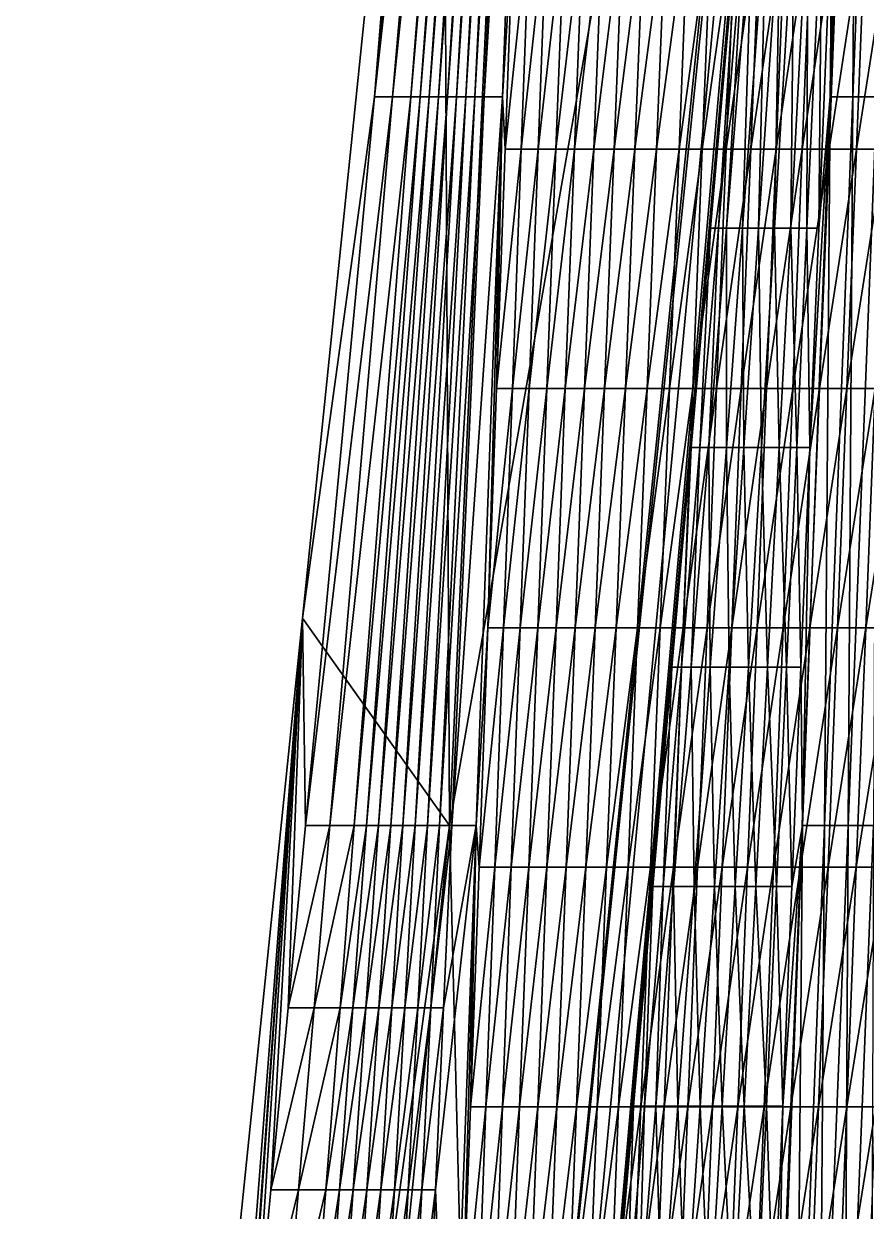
# Model space of a CAD drawing. Extents: x -53 to 3.8, y 0 to 88.2.
# Drawn here: x -52.85 to -42.7, y 30.48 to 44.79 of the extents above; entities that cross this region are included whole.
import ezdxf

# ---------------------------------------------------------------- set-up
doc = ezdxf.new("R2010")
doc.units = 0

msp = doc.modelspace()

# ---------------------------------------------------------------- linework, layer by layer
for points in [[(-46.131, 70.249), (-47.7185, 35.1245, 0.00108), (-47.8101, 53.9368, 0.001)], [(-42.9009, 62.6519), (-47.7185, 35.1245, 0.00108), (-46.131, 70.249)], [(-42.9009, 62.6519), (-47.3136, 19.1081), (-47.7185, 35.1245, 0.00108)], [(-42.8522, 62.628, 1.0933), (-47.3136, 19.1081), (-42.9009, 62.6519)], [(-46.9722, 19.093, 1.69964), (-47.3136, 19.1081), (-42.8522, 62.628, 1.0933)], [(-46.6307, 19.078, 3.39926), (-46.9722, 19.093, 1.69964), (-42.8522, 62.628, 1.0933)], [(-42.8032, 62.6042, 2.18658), (-46.6307, 19.078, 3.39926), (-42.8522, 62.628, 1.0933)], [(-44.5737, 42.3245, 2.84533), (-46.6307, 19.078, 3.39926), (-42.8032, 62.6042, 2.18658)], [(-44.2287, 46.2692, 2.73161), (-44.5737, 42.3245, 2.84533), (-42.8032, 62.6042, 2.18658)], [(-47.8101, 53.9368, 0.001), (-47.7185, 35.1245, 0.00108), (-49.4892, 37.6246, 0.002)], [(-49.4892, 37.6246, 0.002), (-48.6224, 43.9056, 1.72499), (-47.8101, 53.9368, 0.001)], [(-47.7919, 52.6867, 1.57865), (-47.8101, 53.9368, 0.001), (-48.6224, 43.9056, 1.72499)], [(-47.6451, 52.6867, 3.15622), (-48.6224, 43.9056, 1.72499), (-48.4021, 43.9056, 3.44836)], [(-47.7919, 52.6867, 1.57865), (-48.6224, 43.9056, 1.72499), (-47.6451, 52.6867, 3.15622)], [(-47.4982, 52.6867, 4.73379), (-48.4021, 43.9056, 3.44836), (-48.1818, 43.9056, 5.17173)], [(-47.6451, 52.6867, 3.15622), (-48.4021, 43.9056, 3.44836), (-47.4982, 52.6867, 4.73379)], [(-47.4248, 52.6867, 5.52257), (-48.1818, 43.9056, 5.17173), (-48.0716, 43.9056, 6.03342)], [(-47.4248, 52.6867, 5.52257), (-47.4982, 52.6867, 4.73379), (-48.1818, 43.9056, 5.17173)], [(-47.3513, 52.6867, 6.31136), (-47.4248, 52.6867, 5.52257), (-48.0716, 43.9056, 6.03342)], [(-47.9615, 43.9056, 6.8951), (-47.3513, 52.6867, 6.31136), (-48.0716, 43.9056, 6.03342)], [(-47.2779, 52.6867, 7.10014), (-47.3513, 52.6867, 6.31136), (-47.9615, 43.9056, 6.8951)], [(-47.8513, 43.9056, 7.75679), (-47.2779, 52.6867, 7.10014), (-47.9615, 43.9056, 6.8951)], [(-47.2045, 52.6867, 7.88893), (-47.2779, 52.6867, 7.10014), (-47.8513, 43.9056, 7.75679)], [(-47.7412, 43.9056, 8.61847), (-47.2045, 52.6867, 7.88893), (-47.8513, 43.9056, 7.75679)], [(-47.131, 52.6867, 8.67771), (-47.2045, 52.6867, 7.88893), (-47.7412, 43.9056, 8.61847)], [(-47.631, 43.9056, 9.48016), (-47.131, 52.6867, 8.67771), (-47.7412, 43.9056, 8.61847)], [(-47.0576, 52.6867, 9.4665), (-47.131, 52.6867, 8.67771), (-47.631, 43.9056, 9.48016)], [(-47.5209, 43.9056, 10.3418), (-47.0576, 52.6867, 9.4665), (-47.631, 43.9056, 9.48016)], [(-46.9842, 52.6867, 10.2553), (-47.0576, 52.6867, 9.4665), (-47.5209, 43.9056, 10.3418)], [(-47.4107, 43.9056, 11.2035), (-46.9842, 52.6867, 10.2553), (-47.5209, 43.9056, 10.3418)], [(-46.9107, 52.6867, 11.0441), (-46.9842, 52.6867, 10.2553), (-47.4107, 43.9056, 11.2035)], [(-47.3006, 43.9056, 12.0652), (-46.9107, 52.6867, 11.0441), (-47.4107, 43.9056, 11.2035)], [(-46.7639, 52.6867, 12.6216), (-47.3006, 43.9056, 12.0652), (-47.0803, 43.9056, 13.7886)], [(-46.9107, 52.6867, 11.0441), (-47.3006, 43.9056, 12.0652), (-46.7639, 52.6867, 12.6216)], [(-47.0803, 43.9056, 13.7886), (-46.9418, 46.1624, 13.6297), (-46.7639, 52.6867, 12.6216)], [(-43.1295, 43.9056, 12.8115), (-42.947, 50.2139, 11.4451), (-42.7966, 52.6867, 11.6531)], [(-43.1295, 43.9056, 12.8115), (-42.7966, 52.6867, 11.6531), (-42.8583, 43.9056, 13.4228)], [(-42.8583, 43.9056, 13.4228), (-42.7966, 52.6867, 11.6531), (-42.5171, 52.6867, 12.2391)], [(-42.5171, 52.6867, 12.2391), (-42.5667, 43.9056, 14.0247), (-42.8583, 43.9056, 13.4228)], [(-43.1077, 46.2692, 11.9423), (-42.947, 50.2139, 11.4451), (-43.1295, 43.9056, 12.8115)], [(-44.4769, 42.3245, 3.55667), (-44.5737, 42.3245, 2.84533), (-44.2287, 46.2692, 2.73161)], [(-44.1456, 46.2692, 3.41451), (-44.4769, 42.3245, 3.55667), (-44.2287, 46.2692, 2.73161)], [(-44.3802, 42.3245, 4.268), (-44.4769, 42.3245, 3.55667), (-44.1456, 46.2692, 3.41451)], [(-44.0624, 46.2692, 4.09742), (-44.3802, 42.3245, 4.268), (-44.1456, 46.2692, 3.41451)], [(-44.1866, 42.3245, 5.69067), (-44.3802, 42.3245, 4.268), (-44.0624, 46.2692, 4.09742)], [(-44.1866, 42.3245, 5.69067), (-43.8962, 46.2692, 5.46322), (-43.993, 42.3245, 7.11334)], [(-44.1866, 42.3245, 5.69067), (-44.0624, 46.2692, 4.09742), (-43.8962, 46.2692, 5.46322)], [(-43.993, 42.3245, 7.11334), (-43.73, 46.2692, 6.82903), (-43.7995, 42.3245, 8.536)], [(-43.993, 42.3245, 7.11334), (-43.8962, 46.2692, 5.46322), (-43.73, 46.2692, 6.82903)], [(-43.7995, 42.3245, 8.536), (-43.5638, 46.2692, 8.19483), (-43.6059, 42.3245, 9.95867)], [(-43.7995, 42.3245, 8.536), (-43.73, 46.2692, 6.82903), (-43.5638, 46.2692, 8.19483)], [(-43.3976, 46.2692, 9.56064), (-43.4123, 42.3245, 11.3813), (-43.6059, 42.3245, 9.95867)], [(-43.6059, 42.3245, 9.95867), (-43.5638, 46.2692, 8.19483), (-43.3976, 46.2692, 9.56064)], [(-43.2313, 46.2692, 10.9264), (-43.4123, 42.3245, 11.3813), (-43.3976, 46.2692, 9.56064)], [(-43.4123, 42.3245, 11.3813), (-43.2313, 46.2692, 10.9264), (-43.2684, 42.3245, 12.4395)], [(-43.2684, 42.3245, 12.4395), (-43.1077, 46.2692, 11.9423), (-43.1295, 43.9056, 12.8115)], [(-43.2313, 46.2692, 10.9264), (-43.1077, 46.2692, 11.9423), (-43.2684, 42.3245, 12.4395)], [(-47.0464, 43.2773, 14.0147), (-46.9418, 46.1624, 13.6297), (-47.0803, 43.9056, 13.7886)], [(-46.746, 46.1624, 14.0945), (-47.0464, 43.2773, 14.0147), (-46.8524, 43.2773, 14.4844)], [(-46.9418, 46.1624, 13.6297), (-47.0464, 43.2773, 14.0147), (-46.746, 46.1624, 14.0945)], [(-46.5403, 46.1624, 14.555), (-46.8524, 43.2773, 14.4844), (-46.6483, 43.2773, 14.9499)], [(-46.746, 46.1624, 14.0945), (-46.8524, 43.2773, 14.4844), (-46.5403, 46.1624, 14.555)], [(-46.6483, 43.2773, 14.9499), (-46.3249, 46.1624, 15.0111), (-46.5403, 46.1624, 14.555)], [(-46.4344, 43.2773, 15.411), (-46.3249, 46.1624, 15.0111), (-46.6483, 43.2773, 14.9499)], [(-46.4344, 43.2773, 15.411), (-46.1, 46.1624, 15.4626), (-46.3249, 46.1624, 15.0111)], [(-46.2108, 43.2773, 15.8675), (-46.1, 46.1624, 15.4626), (-46.4344, 43.2773, 15.411)], [(-45.8655, 46.1624, 15.9093), (-46.2108, 43.2773, 15.8675), (-45.9775, 43.2773, 16.3192)], [(-46.1, 46.1624, 15.4626), (-46.2108, 43.2773, 15.8675), (-45.8655, 46.1624, 15.9093)], [(-45.6217, 46.1624, 16.3511), (-45.9775, 43.2773, 16.3192), (-45.7347, 43.2773, 16.766)], [(-45.8655, 46.1624, 15.9093), (-45.9775, 43.2773, 16.3192), (-45.6217, 46.1624, 16.3511)], [(-45.7347, 43.2773, 16.766), (-45.3688, 46.1624, 16.7877), (-45.6217, 46.1624, 16.3511)], [(-45.4825, 43.2773, 17.2076), (-45.3688, 46.1624, 16.7877), (-45.7347, 43.2773, 16.766)], [(-45.4825, 43.2773, 17.2076), (-45.1067, 46.1624, 17.219), (-45.3688, 46.1624, 16.7877)], [(-45.2211, 43.2773, 17.6439), (-45.1067, 46.1624, 17.219), (-45.4825, 43.2773, 17.2076)], [(-45.2211, 43.2773, 17.6439), (-44.8357, 46.1624, 17.6449), (-45.1067, 46.1624, 17.219)], [(-44.9507, 43.2773, 18.0747), (-44.8357, 46.1624, 17.6449), (-45.2211, 43.2773, 17.6439)], [(-44.5559, 46.1624, 18.065), (-44.9507, 43.2773, 18.0747), (-44.6712, 43.2773, 18.4998)], [(-44.8357, 46.1624, 17.6449), (-44.9507, 43.2773, 18.0747), (-44.5559, 46.1624, 18.065)], [(-44.2674, 46.1624, 18.4793), (-44.6712, 43.2773, 18.4998), (-44.3829, 43.2773, 18.919)], [(-44.5559, 46.1624, 18.065), (-44.6712, 43.2773, 18.4998), (-44.2674, 46.1624, 18.4793)], [(-44.3829, 43.2773, 18.919), (-43.9703, 46.1624, 18.8876), (-44.2674, 46.1624, 18.4793)], [(-44.0859, 43.2773, 19.3321), (-43.9703, 46.1624, 18.8876), (-44.3829, 43.2773, 18.919)], [(-44.0859, 43.2773, 19.3321), (-43.6648, 46.1624, 19.2897), (-43.9703, 46.1624, 18.8876)], [(-43.7803, 43.2773, 19.739), (-43.6648, 46.1624, 19.2897), (-44.0859, 43.2773, 19.3321)], [(-43.3511, 46.1624, 19.6854), (-43.7803, 43.2773, 19.739), (-43.4663, 43.2773, 20.1395)], [(-43.6648, 46.1624, 19.2897), (-43.7803, 43.2773, 19.739), (-43.3511, 46.1624, 19.6854)], [(-43.0291, 46.1624, 20.0745), (-43.4663, 43.2773, 20.1395), (-43.1439, 43.2773, 20.5334)], [(-43.3511, 46.1624, 19.6854), (-43.4663, 43.2773, 20.1395), (-43.0291, 46.1624, 20.0745)], [(-43.1439, 43.2773, 20.5334), (-42.6991, 46.1624, 20.4568), (-43.0291, 46.1624, 20.0745)], [(-42.8134, 43.2773, 20.9204), (-42.6991, 46.1624, 20.4568), (-43.1439, 43.2773, 20.5334)], [(-42.8134, 43.2773, 20.9204), (-42.3612, 46.1624, 20.8322), (-42.6991, 46.1624, 20.4568)], [(-42.4748, 43.2773, 21.3005), (-42.3612, 46.1624, 20.8322), (-42.8134, 43.2773, 20.9204)], [(-49.4528, 35.1245, 1.87133), (-48.6224, 43.9056, 1.72499), (-49.4892, 37.6246, 0.002)], [(-48.4021, 43.9056, 3.44836), (-49.4528, 35.1245, 1.87133), (-49.1591, 35.1245, 3.7405)], [(-48.6224, 43.9056, 1.72499), (-49.4528, 35.1245, 1.87133), (-48.4021, 43.9056, 3.44836)], [(-48.1818, 43.9056, 5.17173), (-49.1591, 35.1245, 3.7405), (-48.8654, 35.1245, 5.60967)], [(-48.1818, 43.9056, 5.17173), (-48.4021, 43.9056, 3.44836), (-49.1591, 35.1245, 3.7405)], [(-48.0716, 43.9056, 6.03342), (-48.1818, 43.9056, 5.17173), (-48.8654, 35.1245, 5.60967)], [(-48.8654, 35.1245, 5.60967), (-48.7185, 35.1245, 6.54426), (-48.0716, 43.9056, 6.03342)], [(-48.7185, 35.1245, 6.54426), (-47.9615, 43.9056, 6.8951), (-48.0716, 43.9056, 6.03342)], [(-48.5716, 35.1245, 7.47885), (-47.9615, 43.9056, 6.8951), (-48.7185, 35.1245, 6.54426)], [(-48.5716, 35.1245, 7.47885), (-47.8513, 43.9056, 7.75679), (-47.9615, 43.9056, 6.8951)], [(-48.4248, 35.1245, 8.41343), (-47.8513, 43.9056, 7.75679), (-48.5716, 35.1245, 7.47885)], [(-48.4248, 35.1245, 8.41343), (-47.7412, 43.9056, 8.61847), (-47.8513, 43.9056, 7.75679)], [(-48.2779, 35.1245, 9.34802), (-47.7412, 43.9056, 8.61847), (-48.4248, 35.1245, 8.41343)], [(-48.2779, 35.1245, 9.34802), (-47.631, 43.9056, 9.48016), (-47.7412, 43.9056, 8.61847)], [(-48.131, 35.1245, 10.2826), (-47.631, 43.9056, 9.48016), (-48.2779, 35.1245, 9.34802)], [(-48.131, 35.1245, 10.2826), (-47.5209, 43.9056, 10.3418), (-47.631, 43.9056, 9.48016)], [(-47.9842, 35.1245, 11.2172), (-47.5209, 43.9056, 10.3418), (-48.131, 35.1245, 10.2826)], [(-47.9842, 35.1245, 11.2172), (-47.4107, 43.9056, 11.2035), (-47.5209, 43.9056, 10.3418)], [(-47.8373, 35.1245, 12.1518), (-47.4107, 43.9056, 11.2035), (-47.9842, 35.1245, 11.2172)], [(-47.8373, 35.1245, 12.1518), (-47.3006, 43.9056, 12.0652), (-47.4107, 43.9056, 11.2035)], [(-47.6905, 35.1245, 13.0864), (-47.3006, 43.9056, 12.0652), (-47.8373, 35.1245, 12.1518)], [(-47.6905, 35.1245, 13.0864), (-47.0803, 43.9056, 13.7886), (-47.3006, 43.9056, 12.0652)], [(-47.3967, 35.1245, 14.9555), (-47.0803, 43.9056, 13.7886), (-47.6905, 35.1245, 13.0864)], [(-47.3967, 35.1245, 14.9555), (-47.2554, 37.507, 14.7845), (-47.0803, 43.9056, 13.7886)], [(-47.1509, 40.3921, 14.3996), (-47.0803, 43.9056, 13.7886), (-47.2554, 37.507, 14.7845)], [(-47.1509, 40.3921, 14.3996), (-47.0464, 43.2773, 14.0147), (-47.0803, 43.9056, 13.7886)], [(-43.4623, 35.1245, 13.9699), (-43.3761, 39.6792, 12.7729), (-43.1295, 43.9056, 12.8115)], [(-43.4623, 35.1245, 13.9699), (-43.1295, 43.9056, 12.8115), (-43.1996, 35.1245, 14.6064)], [(-43.3761, 39.6792, 12.7729), (-43.2684, 42.3245, 12.4395), (-43.1295, 43.9056, 12.8115)], [(-43.1996, 35.1245, 14.6064), (-43.1295, 43.9056, 12.8115), (-42.8583, 43.9056, 13.4228)], [(-42.8583, 43.9056, 13.4228), (-42.9151, 35.1245, 15.2336), (-43.1996, 35.1245, 14.6064)], [(-42.9151, 35.1245, 15.2336), (-42.5667, 43.9056, 14.0247), (-42.6092, 35.1245, 15.8508)], [(-42.5667, 43.9056, 14.0247), (-42.9151, 35.1245, 15.2336), (-42.8583, 43.9056, 13.4228)], [(-46.8524, 43.2773, 14.4844), (-47.1509, 40.3921, 14.3996), (-46.9587, 40.3921, 14.8743)], [(-47.0464, 43.2773, 14.0147), (-47.1509, 40.3921, 14.3996), (-46.8524, 43.2773, 14.4844)], [(-46.6483, 43.2773, 14.9499), (-46.9587, 40.3921, 14.8743), (-46.7563, 40.3921, 15.3448)], [(-46.8524, 43.2773, 14.4844), (-46.9587, 40.3921, 14.8743), (-46.6483, 43.2773, 14.9499)], [(-46.7563, 40.3921, 15.3448), (-46.4344, 43.2773, 15.411), (-46.6483, 43.2773, 14.9499)], [(-46.5439, 40.3921, 15.8109), (-46.4344, 43.2773, 15.411), (-46.7563, 40.3921, 15.3448)], [(-46.5439, 40.3921, 15.8109), (-46.2108, 43.2773, 15.8675), (-46.4344, 43.2773, 15.411)], [(-46.3216, 40.3921, 16.2724), (-46.2108, 43.2773, 15.8675), (-46.5439, 40.3921, 15.8109)], [(-45.9775, 43.2773, 16.3192), (-46.3216, 40.3921, 16.2724), (-46.0894, 40.3921, 16.7291)], [(-46.2108, 43.2773, 15.8675), (-46.3216, 40.3921, 16.2724), (-45.9775, 43.2773, 16.3192)], [(-45.7347, 43.2773, 16.766), (-46.0894, 40.3921, 16.7291), (-45.8476, 40.3921, 17.1809)], [(-45.9775, 43.2773, 16.3192), (-46.0894, 40.3921, 16.7291), (-45.7347, 43.2773, 16.766)], [(-45.8476, 40.3921, 17.1809), (-45.4825, 43.2773, 17.2076), (-45.7347, 43.2773, 16.766)], [(-45.5963, 40.3921, 17.6275), (-45.4825, 43.2773, 17.2076), (-45.8476, 40.3921, 17.1809)], [(-45.5963, 40.3921, 17.6275), (-45.2211, 43.2773, 17.6439), (-45.4825, 43.2773, 17.2076)], [(-45.3356, 40.3921, 18.0688), (-45.2211, 43.2773, 17.6439), (-45.5963, 40.3921, 17.6275)], [(-45.3356, 40.3921, 18.0688), (-44.9507, 43.2773, 18.0747), (-45.2211, 43.2773, 17.6439)], [(-45.0656, 40.3921, 18.5045), (-44.9507, 43.2773, 18.0747), (-45.3356, 40.3921, 18.0688)], [(-44.6712, 43.2773, 18.4998), (-45.0656, 40.3921, 18.5045), (-44.7865, 40.3921, 18.9345)], [(-44.9507, 43.2773, 18.0747), (-45.0656, 40.3921, 18.5045), (-44.6712, 43.2773, 18.4998)], [(-44.3829, 43.2773, 18.919), (-44.7865, 40.3921, 18.9345), (-44.4984, 40.3921, 19.3586)], [(-44.6712, 43.2773, 18.4998), (-44.7865, 40.3921, 18.9345), (-44.3829, 43.2773, 18.919)], [(-44.4984, 40.3921, 19.3586), (-44.0859, 43.2773, 19.3321), (-44.3829, 43.2773, 18.919)], [(-44.2014, 40.3921, 19.7767), (-44.0859, 43.2773, 19.3321), (-44.4984, 40.3921, 19.3586)], [(-44.2014, 40.3921, 19.7767), (-43.7803, 43.2773, 19.739), (-44.0859, 43.2773, 19.3321)], [(-43.8957, 40.3921, 20.1884), (-43.7803, 43.2773, 19.739), (-44.2014, 40.3921, 19.7767)], [(-43.4663, 43.2773, 20.1395), (-43.8957, 40.3921, 20.1884), (-43.5814, 40.3921, 20.5937)], [(-43.7803, 43.2773, 19.739), (-43.8957, 40.3921, 20.1884), (-43.4663, 43.2773, 20.1395)], [(-43.1439, 43.2773, 20.5334), (-43.5814, 40.3921, 20.5937), (-43.2587, 40.3921, 20.9923)], [(-43.4663, 43.2773, 20.1395), (-43.5814, 40.3921, 20.5937), (-43.1439, 43.2773, 20.5334)], [(-43.2587, 40.3921, 20.9923), (-42.8134, 43.2773, 20.9204), (-43.1439, 43.2773, 20.5334)], [(-42.9276, 40.3921, 21.384), (-42.8134, 43.2773, 20.9204), (-43.2587, 40.3921, 20.9923)], [(-42.9276, 40.3921, 21.384), (-42.4748, 43.2773, 21.3005), (-42.8134, 43.2773, 20.9204)], [(-42.5883, 40.3921, 21.7688), (-42.4748, 43.2773, 21.3005), (-42.9276, 40.3921, 21.384)], [(-44.5737, 42.3245, 2.84533), (-44.8051, 39.6792, 2.9216), (-46.6307, 19.078, 3.39926)], [(-44.6992, 39.6792, 3.652), (-44.8051, 39.6792, 2.9216), (-44.5737, 42.3245, 2.84533)], [(-44.4769, 42.3245, 3.55667), (-44.6992, 39.6792, 3.652), (-44.5737, 42.3245, 2.84533)], [(-44.5932, 39.6792, 4.38239), (-44.6992, 39.6792, 3.652), (-44.4769, 42.3245, 3.55667)], [(-44.3802, 42.3245, 4.268), (-44.5932, 39.6792, 4.38239), (-44.4769, 42.3245, 3.55667)], [(-44.3813, 39.6792, 5.84319), (-44.5932, 39.6792, 4.38239), (-44.3802, 42.3245, 4.268)], [(-44.3813, 39.6792, 5.84319), (-44.1866, 42.3245, 5.69067), (-44.1694, 39.6792, 7.30399)], [(-44.1866, 42.3245, 5.69067), (-44.3813, 39.6792, 5.84319), (-44.3802, 42.3245, 4.268)], [(-44.1694, 39.6792, 7.30399), (-44.1866, 42.3245, 5.69067), (-43.993, 42.3245, 7.11334)], [(-44.1694, 39.6792, 7.30399), (-43.993, 42.3245, 7.11334), (-43.9575, 39.6792, 8.76479)], [(-43.9575, 39.6792, 8.76479), (-43.993, 42.3245, 7.11334), (-43.7995, 42.3245, 8.536)], [(-43.9575, 39.6792, 8.76479), (-43.7995, 42.3245, 8.536), (-43.7456, 39.6792, 10.2256)], [(-43.7456, 39.6792, 10.2256), (-43.7995, 42.3245, 8.536), (-43.6059, 42.3245, 9.95867)], [(-43.6059, 42.3245, 9.95867), (-43.5337, 39.6792, 11.6864), (-43.7456, 39.6792, 10.2256)], [(-43.4123, 42.3245, 11.3813), (-43.5337, 39.6792, 11.6864), (-43.6059, 42.3245, 9.95867)], [(-43.5337, 39.6792, 11.6864), (-43.4123, 42.3245, 11.3813), (-43.3761, 39.6792, 12.7729)], [(-43.4123, 42.3245, 11.3813), (-43.2684, 42.3245, 12.4395), (-43.3761, 39.6792, 12.7729)], [(-46.9587, 40.3921, 14.8743), (-47.2554, 37.507, 14.7845), (-47.0651, 37.507, 15.2642)], [(-47.1509, 40.3921, 14.3996), (-47.2554, 37.507, 14.7845), (-46.9587, 40.3921, 14.8743)], [(-46.7563, 40.3921, 15.3448), (-47.0651, 37.507, 15.2642), (-46.8644, 37.507, 15.7397)], [(-46.9587, 40.3921, 14.8743), (-47.0651, 37.507, 15.2642), (-46.7563, 40.3921, 15.3448)], [(-46.8644, 37.507, 15.7397), (-46.5439, 40.3921, 15.8109), (-46.7563, 40.3921, 15.3448)], [(-46.6534, 37.507, 16.2108), (-46.5439, 40.3921, 15.8109), (-46.8644, 37.507, 15.7397)], [(-46.6534, 37.507, 16.2108), (-46.3216, 40.3921, 16.2724), (-46.5439, 40.3921, 15.8109)], [(-46.4324, 37.507, 16.6773), (-46.3216, 40.3921, 16.2724), (-46.6534, 37.507, 16.2108)], [(-46.0894, 40.3921, 16.7291), (-46.4324, 37.507, 16.6773), (-46.2014, 37.507, 17.139)], [(-46.3216, 40.3921, 16.2724), (-46.4324, 37.507, 16.6773), (-46.0894, 40.3921, 16.7291)], [(-45.8476, 40.3921, 17.1809), (-46.2014, 37.507, 17.139), (-45.9606, 37.507, 17.5958)], [(-46.0894, 40.3921, 16.7291), (-46.2014, 37.507, 17.139), (-45.8476, 40.3921, 17.1809)], [(-45.9606, 37.507, 17.5958), (-45.5963, 40.3921, 17.6275), (-45.8476, 40.3921, 17.1809)], [(-45.7101, 37.507, 18.0474), (-45.5963, 40.3921, 17.6275), (-45.9606, 37.507, 17.5958)], [(-45.7101, 37.507, 18.0474), (-45.3356, 40.3921, 18.0688), (-45.5963, 40.3921, 17.6275)], [(-45.45, 37.507, 18.4936), (-45.3356, 40.3921, 18.0688), (-45.7101, 37.507, 18.0474)], [(-45.45, 37.507, 18.4936), (-45.0656, 40.3921, 18.5045), (-45.3356, 40.3921, 18.0688)], [(-45.1806, 37.507, 18.9343), (-45.0656, 40.3921, 18.5045), (-45.45, 37.507, 18.4936)], [(-44.7865, 40.3921, 18.9345), (-45.1806, 37.507, 18.9343), (-44.9018, 37.507, 19.3693)], [(-45.0656, 40.3921, 18.5045), (-45.1806, 37.507, 18.9343), (-44.7865, 40.3921, 18.9345)], [(-44.4984, 40.3921, 19.3586), (-44.9018, 37.507, 19.3693), (-44.6139, 37.507, 19.7983)], [(-44.7865, 40.3921, 18.9345), (-44.9018, 37.507, 19.3693), (-44.4984, 40.3921, 19.3586)], [(-44.6139, 37.507, 19.7983), (-44.2014, 40.3921, 19.7767), (-44.4984, 40.3921, 19.3586)], [(-44.317, 37.507, 20.2212), (-44.2014, 40.3921, 19.7767), (-44.6139, 37.507, 19.7983)], [(-44.317, 37.507, 20.2212), (-43.8957, 40.3921, 20.1884), (-44.2014, 40.3921, 19.7767)], [(-44.0112, 37.507, 20.6378), (-43.8957, 40.3921, 20.1884), (-44.317, 37.507, 20.2212)], [(-43.5814, 40.3921, 20.5937), (-44.0112, 37.507, 20.6378), (-43.6966, 37.507, 21.0478)], [(-43.8957, 40.3921, 20.1884), (-44.0112, 37.507, 20.6378), (-43.5814, 40.3921, 20.5937)], [(-43.2587, 40.3921, 20.9923), (-43.6966, 37.507, 21.0478), (-43.3735, 37.507, 21.4512)], [(-43.5814, 40.3921, 20.5937), (-43.6966, 37.507, 21.0478), (-43.2587, 40.3921, 20.9923)], [(-43.3735, 37.507, 21.4512), (-42.9276, 40.3921, 21.384), (-43.2587, 40.3921, 20.9923)], [(-43.0418, 37.507, 21.8477), (-42.9276, 40.3921, 21.384), (-43.3735, 37.507, 21.4512)], [(-43.0418, 37.507, 21.8477), (-42.5883, 40.3921, 21.7688), (-42.9276, 40.3921, 21.384)], [(-42.7018, 37.507, 22.237), (-42.5883, 40.3921, 21.7688), (-43.0418, 37.507, 21.8477)], [(-42.2409, 40.3921, 22.1463), (-42.7018, 37.507, 22.237), (-42.3536, 37.507, 22.6191)], [(-42.5883, 40.3921, 21.7688), (-42.7018, 37.507, 22.237), (-42.2409, 40.3921, 22.1463)], [(-45.0365, 37.0339, 2.99786), (-46.6307, 19.078, 3.39926), (-44.8051, 39.6792, 2.9216)], [(-44.9214, 37.0339, 3.74732), (-45.0365, 37.0339, 2.99786), (-44.8051, 39.6792, 2.9216)], [(-44.9214, 37.0339, 3.74732), (-44.6992, 39.6792, 3.652), (-44.8063, 37.0339, 4.49679)], [(-44.9214, 37.0339, 3.74732), (-44.8051, 39.6792, 2.9216), (-44.6992, 39.6792, 3.652)], [(-44.8063, 37.0339, 4.49679), (-44.5932, 39.6792, 4.38239), (-44.5761, 37.0339, 5.99572)], [(-44.8063, 37.0339, 4.49679), (-44.6992, 39.6792, 3.652), (-44.5932, 39.6792, 4.38239)], [(-44.5761, 37.0339, 5.99572), (-44.5932, 39.6792, 4.38239), (-44.3813, 39.6792, 5.84319)], [(-44.5761, 37.0339, 5.99572), (-44.3813, 39.6792, 5.84319), (-44.3458, 37.0339, 7.49465)], [(-44.3458, 37.0339, 7.49465), (-44.3813, 39.6792, 5.84319), (-44.1694, 39.6792, 7.30399)], [(-44.3458, 37.0339, 7.49465), (-44.1694, 39.6792, 7.30399), (-44.1156, 37.0339, 8.99357)], [(-44.1156, 37.0339, 8.99357), (-44.1694, 39.6792, 7.30399), (-43.9575, 39.6792, 8.76479)], [(-44.1156, 37.0339, 8.99357), (-43.9575, 39.6792, 8.76479), (-43.8853, 37.0339, 10.4925)], [(-43.8853, 37.0339, 10.4925), (-43.9575, 39.6792, 8.76479), (-43.7456, 39.6792, 10.2256)], [(-43.7456, 39.6792, 10.2256), (-43.6551, 37.0339, 11.9914), (-43.8853, 37.0339, 10.4925)], [(-43.5337, 39.6792, 11.6864), (-43.6551, 37.0339, 11.9914), (-43.7456, 39.6792, 10.2256)], [(-43.4839, 37.0339, 13.1063), (-43.6551, 37.0339, 11.9914), (-43.5337, 39.6792, 11.6864)], [(-43.4839, 37.0339, 13.1063), (-43.5337, 39.6792, 11.6864), (-43.3761, 39.6792, 12.7729)], [(-43.4839, 37.0339, 13.1063), (-43.3761, 39.6792, 12.7729), (-43.4623, 35.1245, 13.9699)], [(-49.4892, 37.6246, 0.002), (-51.8214, 5.00027, 0.00301), (-52.8474, 5.0002, 0.00401)], [(-52.8474, 5.0002, 0.00401), (-50.6985, 21.9528, 2.09084), (-49.4892, 37.6246, 0.002)], [(-47.7185, 35.1245, 0.00108), (-51.8214, 5.00027, 0.00301), (-49.4892, 37.6246, 0.002)], [(-50.6985, 21.9528, 2.09084), (-50.2833, 26.3434, 2.01767), (-49.4892, 37.6246, 0.002)], [(-49.4892, 37.6246, 0.002), (-50.2833, 26.3434, 2.01767), (-50.0757, 28.5387, 1.98109)], [(-49.8681, 30.7339, 1.9445), (-49.4892, 37.6246, 0.002), (-50.0757, 28.5387, 1.98109)], [(-49.6604, 32.9292, 1.90792), (-49.4892, 37.6246, 0.002), (-49.8681, 30.7339, 1.9445)], [(-49.6604, 32.9292, 1.90792), (-49.4528, 35.1245, 1.87133), (-49.4892, 37.6246, 0.002)], [(-47.36, 34.6218, 15.1694), (-47.2554, 37.507, 14.7845), (-47.3967, 35.1245, 14.9555)], [(-47.0651, 37.507, 15.2642), (-47.36, 34.6218, 15.1694), (-47.1714, 34.6218, 15.6541)], [(-47.2554, 37.507, 14.7845), (-47.36, 34.6218, 15.1694), (-47.0651, 37.507, 15.2642)], [(-46.8644, 37.507, 15.7397), (-47.1714, 34.6218, 15.6541), (-46.9724, 34.6218, 16.1345)], [(-47.0651, 37.507, 15.2642), (-47.1714, 34.6218, 15.6541), (-46.8644, 37.507, 15.7397)], [(-46.9724, 34.6218, 16.1345), (-46.6534, 37.507, 16.2108), (-46.8644, 37.507, 15.7397)], [(-46.7629, 34.6218, 16.6106), (-46.6534, 37.507, 16.2108), (-46.9724, 34.6218, 16.1345)], [(-46.7629, 34.6218, 16.6106), (-46.4324, 37.507, 16.6773), (-46.6534, 37.507, 16.2108)], [(-46.5432, 34.6218, 17.0822), (-46.4324, 37.507, 16.6773), (-46.7629, 34.6218, 16.6106)], [(-46.2014, 37.507, 17.139), (-46.5432, 34.6218, 17.0822), (-46.3133, 34.6218, 17.5489)], [(-46.4324, 37.507, 16.6773), (-46.5432, 34.6218, 17.0822), (-46.2014, 37.507, 17.139)], [(-45.9606, 37.507, 17.5958), (-46.3133, 34.6218, 17.5489), (-46.0735, 34.6218, 18.0107)], [(-46.2014, 37.507, 17.139), (-46.3133, 34.6218, 17.5489), (-45.9606, 37.507, 17.5958)], [(-46.0735, 34.6218, 18.0107), (-45.7101, 37.507, 18.0474), (-45.9606, 37.507, 17.5958)], [(-45.8238, 34.6218, 18.4672), (-45.7101, 37.507, 18.0474), (-46.0735, 34.6218, 18.0107)], [(-45.8238, 34.6218, 18.4672), (-45.45, 37.507, 18.4936), (-45.7101, 37.507, 18.0474)], [(-45.5645, 34.6218, 18.9185), (-45.45, 37.507, 18.4936), (-45.8238, 34.6218, 18.4672)], [(-45.5645, 34.6218, 18.9185), (-45.1806, 37.507, 18.9343), (-45.45, 37.507, 18.4936)], [(-45.2955, 34.6218, 19.3641), (-45.1806, 37.507, 18.9343), (-45.5645, 34.6218, 18.9185)], [(-44.9018, 37.507, 19.3693), (-45.2955, 34.6218, 19.3641), (-45.0171, 34.6218, 19.804)], [(-45.1806, 37.507, 18.9343), (-45.2955, 34.6218, 19.3641), (-44.9018, 37.507, 19.3693)], [(-44.6139, 37.507, 19.7983), (-45.0171, 34.6218, 19.804), (-44.7294, 34.6218, 20.2379)], [(-44.9018, 37.507, 19.3693), (-45.0171, 34.6218, 19.804), (-44.6139, 37.507, 19.7983)], [(-44.7294, 34.6218, 20.2379), (-44.317, 37.507, 20.2212), (-44.6139, 37.507, 19.7983)], [(-44.4325, 34.6218, 20.6657), (-44.317, 37.507, 20.2212), (-44.7294, 34.6218, 20.2379)], [(-44.4325, 34.6218, 20.6657), (-44.0112, 37.507, 20.6378), (-44.317, 37.507, 20.2212)], [(-44.1266, 34.6218, 21.0871), (-44.0112, 37.507, 20.6378), (-44.4325, 34.6218, 20.6657)], [(-43.6966, 37.507, 21.0478), (-44.1266, 34.6218, 21.0871), (-43.8118, 34.6218, 21.502)], [(-44.0112, 37.507, 20.6378), (-44.1266, 34.6218, 21.0871), (-43.6966, 37.507, 21.0478)], [(-43.3735, 37.507, 21.4512), (-43.8118, 34.6218, 21.502), (-43.4883, 34.6218, 21.9101)], [(-43.6966, 37.507, 21.0478), (-43.8118, 34.6218, 21.502), (-43.3735, 37.507, 21.4512)], [(-43.4883, 34.6218, 21.9101), (-43.0418, 37.507, 21.8477), (-43.3735, 37.507, 21.4512)], [(-43.1561, 34.6218, 22.3113), (-43.0418, 37.507, 21.8477), (-43.4883, 34.6218, 21.9101)], [(-43.1561, 34.6218, 22.3113), (-42.7018, 37.507, 22.237), (-43.0418, 37.507, 21.8477)], [(-42.8154, 34.6218, 22.7053), (-42.7018, 37.507, 22.237), (-43.1561, 34.6218, 22.3113)], [(-42.3536, 37.507, 22.6191), (-42.8154, 34.6218, 22.7053), (-42.4663, 34.6218, 23.092)], [(-42.7018, 37.507, 22.237), (-42.8154, 34.6218, 22.7053), (-42.3536, 37.507, 22.6191)], [(-45.0365, 37.0339, 2.99786), (-45.2679, 34.3887, 3.07412), (-46.6307, 19.078, 3.39926)], [(-45.1436, 34.3887, 3.84265), (-45.2679, 34.3887, 3.07412), (-45.0365, 37.0339, 2.99786)], [(-44.9214, 37.0339, 3.74732), (-45.1436, 34.3887, 3.84265), (-45.0365, 37.0339, 2.99786)], [(-45.0194, 34.3887, 4.61118), (-45.1436, 34.3887, 3.84265), (-44.9214, 37.0339, 3.74732)], [(-44.8063, 37.0339, 4.49679), (-45.0194, 34.3887, 4.61118), (-44.9214, 37.0339, 3.74732)], [(-44.7708, 34.3887, 6.14824), (-45.0194, 34.3887, 4.61118), (-44.8063, 37.0339, 4.49679)], [(-44.5761, 37.0339, 5.99572), (-44.7708, 34.3887, 6.14824), (-44.8063, 37.0339, 4.49679)], [(-44.5222, 34.3887, 7.6853), (-44.7708, 34.3887, 6.14824), (-44.5761, 37.0339, 5.99572)], [(-44.3458, 37.0339, 7.49465), (-44.5222, 34.3887, 7.6853), (-44.5761, 37.0339, 5.99572)], [(-44.2736, 34.3887, 9.22236), (-44.5222, 34.3887, 7.6853), (-44.3458, 37.0339, 7.49465)], [(-44.1156, 37.0339, 8.99357), (-44.2736, 34.3887, 9.22236), (-44.3458, 37.0339, 7.49465)], [(-44.2736, 34.3887, 9.22236), (-44.1156, 37.0339, 8.99357), (-44.0251, 34.3887, 10.7594)], [(-44.0251, 34.3887, 10.7594), (-44.1156, 37.0339, 8.99357), (-43.8853, 37.0339, 10.4925)], [(-43.8853, 37.0339, 10.4925), (-43.7765, 34.3887, 12.2965), (-44.0251, 34.3887, 10.7594)], [(-43.6551, 37.0339, 11.9914), (-43.7765, 34.3887, 12.2965), (-43.8853, 37.0339, 10.4925)], [(-43.7765, 34.3887, 12.2965), (-43.6551, 37.0339, 11.9914), (-43.5916, 34.3887, 13.4397)], [(-43.6551, 37.0339, 11.9914), (-43.4839, 37.0339, 13.1063), (-43.5916, 34.3887, 13.4397)], [(-43.5916, 34.3887, 13.4397), (-43.4839, 37.0339, 13.1063), (-43.4623, 35.1245, 13.9699)], [(-47.7185, 35.1245, 0.00108), (-50.7953, 5.00035, 0.002), (-51.8214, 5.00027, 0.00301)], [(-47.3136, 19.1081), (-50.7953, 5.00035, 0.002), (-47.7185, 35.1245, 0.00108)], [(-49.1591, 35.1245, 3.7405), (-49.6604, 32.9292, 1.90792), (-49.3484, 32.9292, 3.81354)], [(-49.1591, 35.1245, 3.7405), (-49.4528, 35.1245, 1.87133), (-49.6604, 32.9292, 1.90792)], [(-48.8654, 35.1245, 5.60967), (-49.1591, 35.1245, 3.7405), (-49.3484, 32.9292, 3.81354)], [(-49.3484, 32.9292, 3.81354), (-49.0363, 32.9292, 5.71916), (-48.8654, 35.1245, 5.60967)], [(-49.0363, 32.9292, 5.71916), (-48.7185, 35.1245, 6.54426), (-48.8654, 35.1245, 5.60967)], [(-48.8802, 32.9292, 6.67197), (-48.7185, 35.1245, 6.54426), (-49.0363, 32.9292, 5.71916)], [(-48.8802, 32.9292, 6.67197), (-48.5716, 35.1245, 7.47885), (-48.7185, 35.1245, 6.54426)], [(-48.7242, 32.9292, 7.62478), (-48.5716, 35.1245, 7.47885), (-48.8802, 32.9292, 6.67197)], [(-48.7242, 32.9292, 7.62478), (-48.4248, 35.1245, 8.41343), (-48.5716, 35.1245, 7.47885)], [(-48.5681, 32.9292, 8.57759), (-48.4248, 35.1245, 8.41343), (-48.7242, 32.9292, 7.62478)], [(-48.5681, 32.9292, 8.57759), (-48.2779, 35.1245, 9.34802), (-48.4248, 35.1245, 8.41343)], [(-48.4121, 32.9292, 9.5304), (-48.2779, 35.1245, 9.34802), (-48.5681, 32.9292, 8.57759)], [(-48.4121, 32.9292, 9.5304), (-48.131, 35.1245, 10.2826), (-48.2779, 35.1245, 9.34802)], [(-48.2561, 32.9292, 10.4832), (-48.131, 35.1245, 10.2826), (-48.4121, 32.9292, 9.5304)], [(-48.2561, 32.9292, 10.4832), (-47.9842, 35.1245, 11.2172), (-48.131, 35.1245, 10.2826)], [(-48.1, 32.9292, 11.436), (-47.9842, 35.1245, 11.2172), (-48.2561, 32.9292, 10.4832)], [(-48.1, 32.9292, 11.436), (-47.8373, 35.1245, 12.1518), (-47.9842, 35.1245, 11.2172)], [(-47.944, 32.9292, 12.3888), (-47.8373, 35.1245, 12.1518), (-48.1, 32.9292, 11.436)], [(-47.944, 32.9292, 12.3888), (-47.6905, 35.1245, 13.0864), (-47.8373, 35.1245, 12.1518)], [(-47.7879, 32.9292, 13.3416), (-47.6905, 35.1245, 13.0864), (-47.944, 32.9292, 12.3888)], [(-47.8854, 30.7339, 13.5969), (-47.3967, 35.1245, 14.9555), (-47.7879, 32.9292, 13.3416)], [(-47.8854, 30.7339, 13.5969), (-47.7131, 26.3434, 16.1225), (-47.3967, 35.1245, 14.9555)], [(-47.7879, 32.9292, 13.3416), (-47.3967, 35.1245, 14.9555), (-47.6905, 35.1245, 13.0864)], [(-47.7131, 26.3434, 16.1225), (-47.5691, 28.8515, 15.9392), (-47.3967, 35.1245, 14.9555)], [(-47.4645, 31.7367, 15.5543), (-47.3967, 35.1245, 14.9555), (-47.5691, 28.8515, 15.9392)], [(-47.4645, 31.7367, 15.5543), (-47.36, 34.6218, 15.1694), (-47.3967, 35.1245, 14.9555)], [(-43.7951, 26.3434, 15.1284), (-43.6994, 31.7434, 13.7731), (-43.4623, 35.1245, 13.9699)], [(-43.7951, 26.3434, 15.1284), (-43.4623, 35.1245, 13.9699), (-43.5409, 26.3434, 15.79)], [(-43.6994, 31.7434, 13.7731), (-43.5916, 34.3887, 13.4397), (-43.4623, 35.1245, 13.9699)], [(-43.5409, 26.3434, 15.79), (-43.4623, 35.1245, 13.9699), (-43.1996, 35.1245, 14.6064)], [(-43.1996, 35.1245, 14.6064), (-43.2635, 26.3434, 16.4425), (-43.5409, 26.3434, 15.79)], [(-43.2635, 26.3434, 16.4425), (-42.9151, 35.1245, 15.2336), (-42.9634, 26.3434, 17.085)], [(-42.9151, 35.1245, 15.2336), (-43.2635, 26.3434, 16.4425), (-43.1996, 35.1245, 14.6064)], [(-42.9634, 26.3434, 17.085), (-42.6092, 35.1245, 15.8508), (-42.641, 26.3434, 17.7169)], [(-42.9634, 26.3434, 17.085), (-42.9151, 35.1245, 15.2336), (-42.6092, 35.1245, 15.8508)], [(-47.1714, 34.6218, 15.6541), (-47.4645, 31.7367, 15.5543), (-47.2778, 31.7367, 16.044)], [(-47.36, 34.6218, 15.1694), (-47.4645, 31.7367, 15.5543), (-47.1714, 34.6218, 15.6541)], [(-46.9724, 34.6218, 16.1345), (-47.2778, 31.7367, 16.044), (-47.0804, 31.7367, 16.5294)], [(-47.1714, 34.6218, 15.6541), (-47.2778, 31.7367, 16.044), (-46.9724, 34.6218, 16.1345)], [(-47.0804, 31.7367, 16.5294), (-46.7629, 34.6218, 16.6106), (-46.9724, 34.6218, 16.1345)], [(-46.8724, 31.7367, 17.0105), (-46.7629, 34.6218, 16.6106), (-47.0804, 31.7367, 16.5294)], [(-46.8724, 31.7367, 17.0105), (-46.5432, 34.6218, 17.0822), (-46.7629, 34.6218, 16.6106)], [(-46.654, 31.7367, 17.487), (-46.5432, 34.6218, 17.0822), (-46.8724, 31.7367, 17.0105)], [(-46.3133, 34.6218, 17.5489), (-46.654, 31.7367, 17.487), (-46.4253, 31.7367, 17.9588)], [(-46.5432, 34.6218, 17.0822), (-46.654, 31.7367, 17.487), (-46.3133, 34.6218, 17.5489)], [(-46.0735, 34.6218, 18.0107), (-46.4253, 31.7367, 17.9588), (-46.1865, 31.7367, 18.4255)], [(-46.3133, 34.6218, 17.5489), (-46.4253, 31.7367, 17.9588), (-46.0735, 34.6218, 18.0107)], [(-46.1865, 31.7367, 18.4255), (-45.8238, 34.6218, 18.4672), (-46.0735, 34.6218, 18.0107)], [(-45.9376, 31.7367, 18.8871), (-45.8238, 34.6218, 18.4672), (-46.1865, 31.7367, 18.4255)], [(-45.9376, 31.7367, 18.8871), (-45.5645, 34.6218, 18.9185), (-45.8238, 34.6218, 18.4672)], [(-45.6789, 31.7367, 19.3433), (-45.5645, 34.6218, 18.9185), (-45.9376, 31.7367, 18.8871)], [(-45.6789, 31.7367, 19.3433), (-45.2955, 34.6218, 19.3641), (-45.5645, 34.6218, 18.9185)], [(-45.4105, 31.7367, 19.7939), (-45.2955, 34.6218, 19.3641), (-45.6789, 31.7367, 19.3433)], [(-45.0171, 34.6218, 19.804), (-45.4105, 31.7367, 19.7939), (-45.1324, 31.7367, 20.2388)], [(-45.2955, 34.6218, 19.3641), (-45.4105, 31.7367, 19.7939), (-45.0171, 34.6218, 19.804)], [(-44.7294, 34.6218, 20.2379), (-45.1324, 31.7367, 20.2388), (-44.8449, 31.7367, 20.6776)], [(-45.0171, 34.6218, 19.804), (-45.1324, 31.7367, 20.2388), (-44.7294, 34.6218, 20.2379)], [(-44.8449, 31.7367, 20.6776), (-44.4325, 34.6218, 20.6657), (-44.7294, 34.6218, 20.2379)], [(-44.5481, 31.7367, 21.1102), (-44.4325, 34.6218, 20.6657), (-44.8449, 31.7367, 20.6776)], [(-44.5481, 31.7367, 21.1102), (-44.1266, 34.6218, 21.0871), (-44.4325, 34.6218, 20.6657)], [(-44.2421, 31.7367, 21.5365), (-44.1266, 34.6218, 21.0871), (-44.5481, 31.7367, 21.1102)], [(-43.8118, 34.6218, 21.502), (-44.2421, 31.7367, 21.5365), (-43.927, 31.7367, 21.9562)], [(-44.1266, 34.6218, 21.0871), (-44.2421, 31.7367, 21.5365), (-43.8118, 34.6218, 21.502)], [(-43.4883, 34.6218, 21.9101), (-43.927, 31.7367, 21.9562), (-43.603, 31.7367, 22.369)], [(-43.8118, 34.6218, 21.502), (-43.927, 31.7367, 21.9562), (-43.4883, 34.6218, 21.9101)], [(-43.603, 31.7367, 22.369), (-43.1561, 34.6218, 22.3113), (-43.4883, 34.6218, 21.9101)], [(-43.2703, 31.7367, 22.7749), (-43.1561, 34.6218, 22.3113), (-43.603, 31.7367, 22.369)], [(-43.2703, 31.7367, 22.7749), (-42.8154, 34.6218, 22.7053), (-43.1561, 34.6218, 22.3113)], [(-42.9289, 31.7367, 23.1736), (-42.8154, 34.6218, 22.7053), (-43.2703, 31.7367, 22.7749)], [(-42.4663, 34.6218, 23.092), (-42.9289, 31.7367, 23.1736), (-42.579, 31.7367, 23.5648)], [(-42.8154, 34.6218, 22.7053), (-42.9289, 31.7367, 23.1736), (-42.4663, 34.6218, 23.092)], [(-45.2679, 34.3887, 3.07412), (-45.4993, 31.7434, 3.15038), (-46.6307, 19.078, 3.39926)], [(-45.2679, 34.3887, 3.07412), (-45.3659, 31.7434, 3.93798), (-45.4993, 31.7434, 3.15038)], [(-45.1436, 34.3887, 3.84265), (-45.3659, 31.7434, 3.93798), (-45.2679, 34.3887, 3.07412)], [(-45.2324, 31.7434, 4.72557), (-45.3659, 31.7434, 3.93798), (-45.1436, 34.3887, 3.84265)], [(-45.0194, 34.3887, 4.61118), (-45.2324, 31.7434, 4.72557), (-45.1436, 34.3887, 3.84265)], [(-44.9655, 31.7434, 6.30076), (-45.2324, 31.7434, 4.72557), (-45.0194, 34.3887, 4.61118)], [(-44.7708, 34.3887, 6.14824), (-44.9655, 31.7434, 6.30076), (-45.0194, 34.3887, 4.61118)], [(-44.7708, 34.3887, 6.14824), (-44.6986, 31.7434, 7.87596), (-44.9655, 31.7434, 6.30076)], [(-44.5222, 34.3887, 7.6853), (-44.6986, 31.7434, 7.87596), (-44.7708, 34.3887, 6.14824)], [(-44.5222, 34.3887, 7.6853), (-44.4317, 31.7434, 9.45115), (-44.6986, 31.7434, 7.87596)], [(-44.2736, 34.3887, 9.22236), (-44.4317, 31.7434, 9.45115), (-44.5222, 34.3887, 7.6853)], [(-44.4317, 31.7434, 9.45115), (-44.2736, 34.3887, 9.22236), (-44.1648, 31.7434, 11.0263)], [(-44.1648, 31.7434, 11.0263), (-44.2736, 34.3887, 9.22236), (-44.0251, 34.3887, 10.7594)], [(-44.0251, 34.3887, 10.7594), (-43.8979, 31.7434, 12.6015), (-44.1648, 31.7434, 11.0263)], [(-43.7765, 34.3887, 12.2965), (-43.8979, 31.7434, 12.6015), (-44.0251, 34.3887, 10.7594)], [(-43.8979, 31.7434, 12.6015), (-43.7765, 34.3887, 12.2965), (-43.6994, 31.7434, 13.7731)], [(-43.7765, 34.3887, 12.2965), (-43.5916, 34.3887, 13.4397), (-43.6994, 31.7434, 13.7731)], [(-49.3484, 32.9292, 3.81354), (-49.6604, 32.9292, 1.90792), (-49.8681, 30.7339, 1.9445)], [(-49.8681, 30.7339, 1.9445), (-49.5376, 30.7339, 3.88657), (-49.3484, 32.9292, 3.81354)], [(-49.5376, 30.7339, 3.88657), (-49.0363, 32.9292, 5.71916), (-49.3484, 32.9292, 3.81354)], [(-49.5376, 30.7339, 3.88657), (-49.2072, 30.7339, 5.82865), (-49.0363, 32.9292, 5.71916)], [(-49.2072, 30.7339, 5.82865), (-48.8802, 32.9292, 6.67197), (-49.0363, 32.9292, 5.71916)], [(-49.0419, 30.7339, 6.79968), (-48.8802, 32.9292, 6.67197), (-49.2072, 30.7339, 5.82865)], [(-49.0419, 30.7339, 6.79968), (-48.7242, 32.9292, 7.62478), (-48.8802, 32.9292, 6.67197)], [(-48.8767, 30.7339, 7.77072), (-48.7242, 32.9292, 7.62478), (-49.0419, 30.7339, 6.79968)], [(-48.8767, 30.7339, 7.77072), (-48.5681, 32.9292, 8.57759), (-48.7242, 32.9292, 7.62478)], [(-48.7115, 30.7339, 8.74175), (-48.5681, 32.9292, 8.57759), (-48.8767, 30.7339, 7.77072)], [(-48.7115, 30.7339, 8.74175), (-48.4121, 32.9292, 9.5304), (-48.5681, 32.9292, 8.57759)], [(-48.5463, 30.7339, 9.71279), (-48.4121, 32.9292, 9.5304), (-48.7115, 30.7339, 8.74175)], [(-48.5463, 30.7339, 9.71279), (-48.2561, 32.9292, 10.4832), (-48.4121, 32.9292, 9.5304)], [(-48.3811, 30.7339, 10.6838), (-48.2561, 32.9292, 10.4832), (-48.5463, 30.7339, 9.71279)], [(-48.3811, 30.7339, 10.6838), (-48.1, 32.9292, 11.436), (-48.2561, 32.9292, 10.4832)], [(-48.2158, 30.7339, 11.6549), (-48.1, 32.9292, 11.436), (-48.3811, 30.7339, 10.6838)], [(-48.2158, 30.7339, 11.6549), (-47.944, 32.9292, 12.3888), (-48.1, 32.9292, 11.436)], [(-48.0506, 30.7339, 12.6259), (-47.944, 32.9292, 12.3888), (-48.2158, 30.7339, 11.6549)], [(-48.0506, 30.7339, 12.6259), (-47.8854, 30.7339, 13.5969), (-47.7879, 32.9292, 13.3416)], [(-48.0506, 30.7339, 12.6259), (-47.7879, 32.9292, 13.3416), (-47.944, 32.9292, 12.3888)], [(-47.2778, 31.7367, 16.044), (-47.5691, 28.8515, 15.9392), (-47.3842, 28.8515, 16.4339)], [(-47.4645, 31.7367, 15.5543), (-47.5691, 28.8515, 15.9392), (-47.2778, 31.7367, 16.044)], [(-47.0804, 31.7367, 16.5294), (-47.3842, 28.8515, 16.4339), (-47.1884, 28.8515, 16.9243)], [(-47.2778, 31.7367, 16.044), (-47.3842, 28.8515, 16.4339), (-47.0804, 31.7367, 16.5294)], [(-47.1884, 28.8515, 16.9243), (-46.8724, 31.7367, 17.0105), (-47.0804, 31.7367, 16.5294)], [(-46.9819, 28.8515, 17.4104), (-46.8724, 31.7367, 17.0105), (-47.1884, 28.8515, 16.9243)], [(-46.9819, 28.8515, 17.4104), (-46.654, 31.7367, 17.487), (-46.8724, 31.7367, 17.0105)], [(-46.7648, 28.8515, 17.8919), (-46.654, 31.7367, 17.487), (-46.9819, 28.8515, 17.4104)], [(-46.4253, 31.7367, 17.9588), (-46.7648, 28.8515, 17.8919), (-46.5372, 28.8515, 18.3687)], [(-46.654, 31.7367, 17.487), (-46.7648, 28.8515, 17.8919), (-46.4253, 31.7367, 17.9588)], [(-46.6307, 19.078, 3.39926), (-45.4993, 31.7434, 3.15038), (-45.7307, 29.0981, 3.22664)], [(-46.1865, 31.7367, 18.4255), (-46.5372, 28.8515, 18.3687), (-46.2994, 28.8515, 18.8404)], [(-46.4253, 31.7367, 17.9588), (-46.5372, 28.8515, 18.3687), (-46.1865, 31.7367, 18.4255)], [(-46.2994, 28.8515, 18.8404), (-45.9376, 31.7367, 18.8871), (-46.1865, 31.7367, 18.4255)], [(-46.0514, 28.8515, 19.307), (-45.9376, 31.7367, 18.8871), (-46.2994, 28.8515, 18.8404)], [(-46.0514, 28.8515, 19.307), (-45.6789, 31.7367, 19.3433), (-45.9376, 31.7367, 18.8871)], [(-45.7933, 28.8515, 19.7682), (-45.6789, 31.7367, 19.3433), (-46.0514, 28.8515, 19.307)], [(-45.7933, 28.8515, 19.7682), (-45.4105, 31.7367, 19.7939), (-45.6789, 31.7367, 19.3433)], [(-45.5254, 28.8515, 20.2237), (-45.4105, 31.7367, 19.7939), (-45.7933, 28.8515, 19.7682)], [(-45.4993, 31.7434, 3.15038), (-45.5881, 29.0981, 4.03331), (-45.7307, 29.0981, 3.22664)], [(-45.3659, 31.7434, 3.93798), (-45.4455, 29.0981, 4.83997), (-45.5881, 29.0981, 4.03331)], [(-45.4993, 31.7434, 3.15038), (-45.3659, 31.7434, 3.93798), (-45.5881, 29.0981, 4.03331)], [(-45.1324, 31.7367, 20.2388), (-45.5254, 28.8515, 20.2237), (-45.2477, 28.8515, 20.6735)], [(-45.4105, 31.7367, 19.7939), (-45.5254, 28.8515, 20.2237), (-45.1324, 31.7367, 20.2388)], [(-45.2324, 31.7434, 4.72557), (-45.1602, 29.0981, 6.45329), (-45.4455, 29.0981, 4.83997)], [(-45.3659, 31.7434, 3.93798), (-45.2324, 31.7434, 4.72557), (-45.4455, 29.0981, 4.83997)], [(-44.8449, 31.7367, 20.6776), (-45.2477, 28.8515, 20.6735), (-44.9604, 28.8515, 21.1172)], [(-45.1324, 31.7367, 20.2388), (-45.2477, 28.8515, 20.6735), (-44.8449, 31.7367, 20.6776)], [(-44.9655, 31.7434, 6.30076), (-45.1602, 29.0981, 6.45329), (-45.2324, 31.7434, 4.72557)], [(-44.9655, 31.7434, 6.30076), (-44.875, 29.0981, 8.06661), (-45.1602, 29.0981, 6.45329)], [(-44.6986, 31.7434, 7.87596), (-44.875, 29.0981, 8.06661), (-44.9655, 31.7434, 6.30076)], [(-44.9604, 28.8515, 21.1172), (-44.5481, 31.7367, 21.1102), (-44.8449, 31.7367, 20.6776)], [(-44.6636, 28.8515, 21.5548), (-44.5481, 31.7367, 21.1102), (-44.9604, 28.8515, 21.1172)], [(-44.6986, 31.7434, 7.87596), (-44.5897, 29.0981, 9.67993), (-44.875, 29.0981, 8.06661)], [(-44.4317, 31.7434, 9.45115), (-44.5897, 29.0981, 9.67993), (-44.6986, 31.7434, 7.87596)], [(-44.6636, 28.8515, 21.5548), (-44.2421, 31.7367, 21.5365), (-44.5481, 31.7367, 21.1102)], [(-44.3575, 28.8515, 21.9859), (-44.2421, 31.7367, 21.5365), (-44.6636, 28.8515, 21.5548)], [(-44.5897, 29.0981, 9.67993), (-44.4317, 31.7434, 9.45115), (-44.3045, 29.0981, 11.2933)], [(-44.3045, 29.0981, 11.2933), (-44.4317, 31.7434, 9.45115), (-44.1648, 31.7434, 11.0263)], [(-43.927, 31.7367, 21.9562), (-44.3575, 28.8515, 21.9859), (-44.0422, 28.8515, 22.4103)], [(-44.2421, 31.7367, 21.5365), (-44.3575, 28.8515, 21.9859), (-43.927, 31.7367, 21.9562)], [(-44.1648, 31.7434, 11.0263), (-44.0193, 29.0981, 12.9066), (-44.3045, 29.0981, 11.2933)], [(-43.8979, 31.7434, 12.6015), (-44.0193, 29.0981, 12.9066), (-44.1648, 31.7434, 11.0263)], [(-43.603, 31.7367, 22.369), (-44.0422, 28.8515, 22.4103), (-43.7178, 28.8515, 22.8279)], [(-43.927, 31.7367, 21.9562), (-44.0422, 28.8515, 22.4103), (-43.603, 31.7367, 22.369)], [(-43.8071, 29.0981, 14.1065), (-44.0193, 29.0981, 12.9066), (-43.8979, 31.7434, 12.6015)], [(-43.8071, 29.0981, 14.1065), (-43.8979, 31.7434, 12.6015), (-43.6994, 31.7434, 13.7731)], [(-43.8071, 29.0981, 14.1065), (-43.6994, 31.7434, 13.7731), (-43.7951, 26.3434, 15.1284)], [(-43.7178, 28.8515, 22.8279), (-43.2703, 31.7367, 22.7749), (-43.603, 31.7367, 22.369)], [(-43.3845, 28.8515, 23.2385), (-43.2703, 31.7367, 22.7749), (-43.7178, 28.8515, 22.8279)], [(-43.3845, 28.8515, 23.2385), (-42.9289, 31.7367, 23.1736), (-43.2703, 31.7367, 22.7749)], [(-43.0424, 28.8515, 23.6418), (-42.9289, 31.7367, 23.1736), (-43.3845, 28.8515, 23.2385)], [(-42.579, 31.7367, 23.5648), (-43.0424, 28.8515, 23.6418), (-42.6917, 28.8515, 24.0377)], [(-42.9289, 31.7367, 23.1736), (-43.0424, 28.8515, 23.6418), (-42.579, 31.7367, 23.5648)], [(-50.0757, 28.5387, 1.98109), (-49.5376, 30.7339, 3.88657), (-49.8681, 30.7339, 1.9445)], [(-50.0757, 28.5387, 1.98109), (-49.7269, 28.5387, 3.95961), (-49.5376, 30.7339, 3.88657)], [(-49.7269, 28.5387, 3.95961), (-49.2072, 30.7339, 5.82865), (-49.5376, 30.7339, 3.88657)], [(-49.3781, 28.5387, 5.93813), (-49.2072, 30.7339, 5.82865), (-49.7269, 28.5387, 3.95961)], [(-49.3781, 28.5387, 5.93813), (-49.0419, 30.7339, 6.79968), (-49.2072, 30.7339, 5.82865)], [(-49.2037, 28.5387, 6.92739), (-49.0419, 30.7339, 6.79968), (-49.3781, 28.5387, 5.93813)], [(-49.2037, 28.5387, 6.92739), (-48.8767, 30.7339, 7.77072), (-49.0419, 30.7339, 6.79968)], [(-49.0293, 28.5387, 7.91665), (-48.8767, 30.7339, 7.77072), (-49.2037, 28.5387, 6.92739)], [(-49.0293, 28.5387, 7.91665), (-48.7115, 30.7339, 8.74175), (-48.8767, 30.7339, 7.77072)], [(-48.8549, 28.5387, 8.90592), (-48.7115, 30.7339, 8.74175), (-49.0293, 28.5387, 7.91665)], [(-48.8549, 28.5387, 8.90592), (-48.5463, 30.7339, 9.71279), (-48.7115, 30.7339, 8.74175)], [(-48.6805, 28.5387, 9.89518), (-48.5463, 30.7339, 9.71279), (-48.8549, 28.5387, 8.90592)], [(-48.6805, 28.5387, 9.89518), (-48.3811, 30.7339, 10.6838), (-48.5463, 30.7339, 9.71279)], [(-48.5061, 28.5387, 10.8844), (-48.3811, 30.7339, 10.6838), (-48.6805, 28.5387, 9.89518)], [(-48.5061, 28.5387, 10.8844), (-48.2158, 30.7339, 11.6549), (-48.3811, 30.7339, 10.6838)], [(-48.3317, 28.5387, 11.8737), (-48.2158, 30.7339, 11.6549), (-48.5061, 28.5387, 10.8844)], [(-48.3317, 28.5387, 11.8737), (-48.1572, 28.5387, 12.863), (-48.0506, 30.7339, 12.6259)], [(-48.3317, 28.5387, 11.8737), (-48.0506, 30.7339, 12.6259), (-48.2158, 30.7339, 11.6549)], [(-48.1572, 28.5387, 12.863), (-47.8854, 30.7339, 13.5969), (-48.0506, 30.7339, 12.6259)], [(-48.1572, 28.5387, 12.863), (-47.9828, 28.5387, 13.8522), (-47.8854, 30.7339, 13.5969)], [(-47.9828, 28.5387, 13.8522), (-47.7131, 26.3434, 16.1225), (-47.8854, 30.7339, 13.5969)]]:
    msp.add_3dface(points)

doc.saveas('drawing.dxf')
